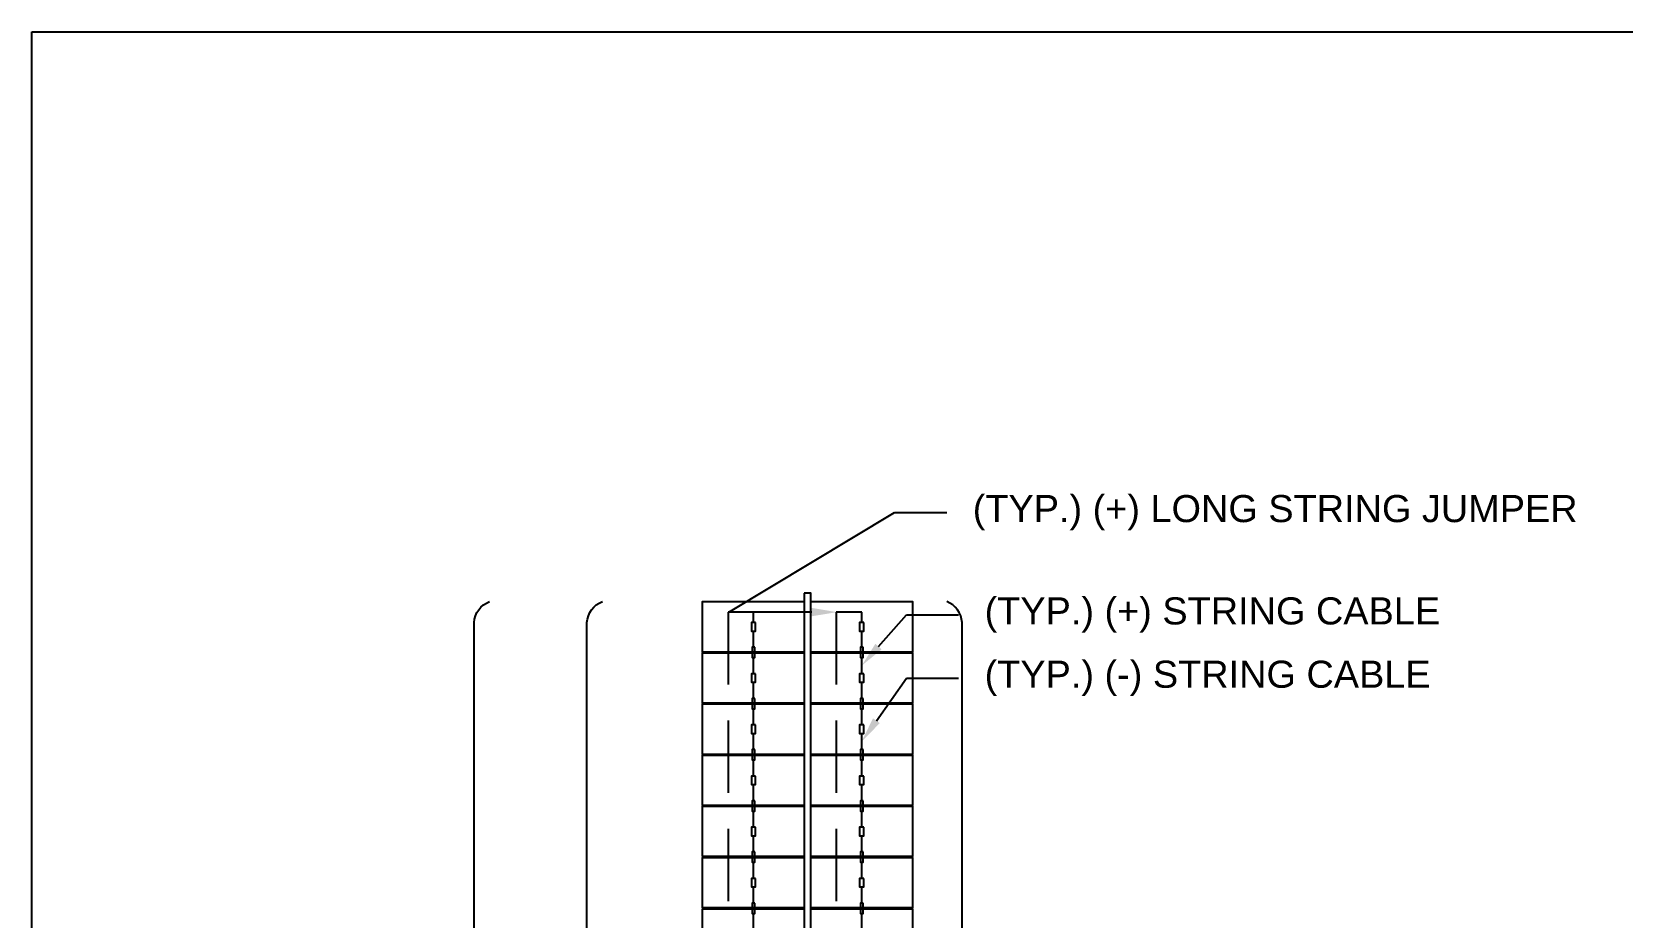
# Model space of a CAD drawing. Header units: inches. Extents: x -4 to 3761, y -12 to 63679.
# Drawn here: x 0 to 5.5, y 17.44 to 20.5 of the extents above; entities that cross this region are included whole.
import ezdxf
from ezdxf import colors
from ezdxf.entities.mleader import LeaderData, LeaderLine
from ezdxf.math import Vec2, Vec3

# ---------------------------------------------------------------- set-up
doc = ezdxf.new("R2010")
doc.units = ezdxf.units.IN
doc.header["$MEASUREMENT"] = 0
doc.linetypes.add('HIDDEN', pattern=[0.375, 0.25, -0.125])
for name, color, linetype in [('E-HARN-COMP', 8, 'Continuous'), ('E-TRNK-CABL-NEG', 170, 'HIDDEN'), ('E-TRUNK-CABLE-POS', 10, 'HIDDEN'), ('G-ANNO-TEXT', 1, 'Continuous'), ('PVcase PV Modules (full frames)', 142, 'Continuous')]:
    doc.layers.add(name, color=color, linetype=linetype)
doc.styles.add('NEI-A', font='arial.ttf')

# ---------------------------------------------------------------- blocks, each defined once
blk = doc.blocks.new('HT72-18X (2x26)')
for points in [[(50089.98, 17241.1), (50089.98, 17244.82), (50097.48, 17244.82), (50097.48, 17241.1), (50089.98, 17241.1)], [(50097.48, 17245.44), (50097.48, 17144.39), (50097.97, 17144.39), (50097.97, 17245.44), (50097.48, 17245.44)], [(50097.97, 17241.1), (50097.97, 17244.82), (50105.47, 17244.82), (50105.47, 17241.1), (50097.97, 17241.1)], [(50089.98, 17237.33), (50089.98, 17241.04), (50097.48, 17241.04), (50097.48, 17237.33), (50089.98, 17237.33)], [(50097.97, 17237.33), (50097.97, 17241.04), (50105.47, 17241.04), (50105.47, 17237.33), (50097.97, 17237.33)], [(50089.98, 17233.55), (50089.98, 17237.27), (50097.48, 17237.27), (50097.48, 17233.55), (50089.98, 17233.55)], [(50097.97, 17233.55), (50097.97, 17237.27), (50105.47, 17237.27), (50105.47, 17233.55), (50097.97, 17233.55)], [(50089.98, 17229.77), (50089.98, 17233.49), (50097.48, 17233.49), (50097.48, 17229.77), (50089.98, 17229.77)], [(50097.97, 17229.77), (50097.97, 17233.49), (50105.47, 17233.49), (50105.47, 17229.77), (50097.97, 17229.77)], [(50089.98, 17226), (50089.98, 17229.72), (50097.48, 17229.72), (50097.48, 17226), (50089.98, 17226)], [(50097.97, 17226), (50097.97, 17229.72), (50105.47, 17229.72), (50105.47, 17226), (50097.97, 17226)], [(50089.98, 17222.22), (50089.98, 17225.94), (50097.48, 17225.94), (50097.48, 17222.22), (50089.98, 17222.22)], [(50097.97, 17222.22), (50097.97, 17225.94), (50105.47, 17225.94), (50105.47, 17222.22), (50097.97, 17222.22)], [(50089.98, 17218.45), (50089.98, 17222.16), (50097.48, 17222.16), (50097.48, 17218.45), (50089.98, 17218.45)], [(50097.97, 17218.45), (50097.97, 17222.16), (50105.47, 17222.16), (50105.47, 17218.45), (50097.97, 17218.45)], [(50089.98, 17214.67), (50089.98, 17218.39), (50097.48, 17218.39), (50097.48, 17214.67), (50089.98, 17214.67)], [(50097.97, 17214.67), (50097.97, 17218.39), (50105.47, 17218.39), (50105.47, 17214.67), (50097.97, 17214.67)], [(50089.98, 17210.89), (50089.98, 17214.61), (50097.48, 17214.61), (50097.48, 17210.89), (50089.98, 17210.89)], [(50097.97, 17210.89), (50097.97, 17214.61), (50105.47, 17214.61), (50105.47, 17210.89), (50097.97, 17210.89)], [(50089.98, 17207.12), (50089.98, 17210.83), (50097.48, 17210.83), (50097.48, 17207.12), (50089.98, 17207.12)], [(50097.97, 17207.12), (50097.97, 17210.83), (50105.47, 17210.83), (50105.47, 17207.12), (50097.97, 17207.12)], [(50089.98, 17203.34), (50089.98, 17207.06), (50097.48, 17207.06), (50097.48, 17203.34), (50089.98, 17203.34)], [(50097.97, 17203.34), (50097.97, 17207.06), (50105.47, 17207.06), (50105.47, 17203.34), (50097.97, 17203.34)], [(50089.98, 17199.56), (50089.98, 17203.28), (50097.48, 17203.28), (50097.48, 17199.56), (50089.98, 17199.56)], [(50097.97, 17199.56), (50097.97, 17203.28), (50105.47, 17203.28), (50105.47, 17199.56), (50097.97, 17199.56)], [(50089.98, 17195.79), (50089.98, 17199.51), (50097.48, 17199.51), (50097.48, 17195.79), (50089.98, 17195.79)], [(50097.97, 17195.79), (50097.97, 17199.51), (50105.47, 17199.51), (50105.47, 17195.79), (50097.97, 17195.79)], [(50089.98, 17190.33), (50089.98, 17194.05), (50097.48, 17194.05), (50097.48, 17190.33), (50089.98, 17190.33)], [(50097.97, 17190.33), (50097.97, 17194.05), (50105.47, 17194.05), (50105.47, 17190.33), (50097.97, 17190.33)], [(50089.98, 17186.56), (50089.98, 17190.27), (50097.48, 17190.27), (50097.48, 17186.56), (50089.98, 17186.56)], [(50097.97, 17186.56), (50097.97, 17190.27), (50105.47, 17190.27), (50105.47, 17186.56), (50097.97, 17186.56)], [(50089.98, 17182.78), (50089.98, 17186.5), (50097.48, 17186.5), (50097.48, 17182.78), (50089.98, 17182.78)], [(50097.97, 17182.78), (50097.97, 17186.5), (50105.47, 17186.5), (50105.47, 17182.78), (50097.97, 17182.78)], [(50089.98, 17179), (50089.98, 17182.72), (50097.48, 17182.72), (50097.48, 17179), (50089.98, 17179)], [(50097.97, 17179), (50097.97, 17182.72), (50105.47, 17182.72), (50105.47, 17179), (50097.97, 17179)], [(50089.98, 17175.23), (50089.98, 17178.94), (50097.48, 17178.94), (50097.48, 17175.23), (50089.98, 17175.23)], [(50097.97, 17175.23), (50097.97, 17178.94), (50105.47, 17178.94), (50105.47, 17175.23), (50097.97, 17175.23)], [(50089.98, 17171.45), (50089.98, 17175.17), (50097.48, 17175.17), (50097.48, 17171.45), (50089.98, 17171.45)], [(50097.97, 17171.45), (50097.97, 17175.17), (50105.47, 17175.17), (50105.47, 17171.45), (50097.97, 17171.45)], [(50089.98, 17167.68), (50089.98, 17171.39), (50097.48, 17171.39), (50097.48, 17167.68), (50089.98, 17167.68)], [(50097.97, 17167.68), (50097.97, 17171.39), (50105.47, 17171.39), (50105.47, 17167.68), (50097.97, 17167.68)], [(50089.98, 17163.9), (50089.98, 17167.62), (50097.48, 17167.62), (50097.48, 17163.9), (50089.98, 17163.9)], [(50097.97, 17163.9), (50097.97, 17167.62), (50105.47, 17167.62), (50105.47, 17163.9), (50097.97, 17163.9)], [(50089.98, 17160.12), (50089.98, 17163.84), (50097.48, 17163.84), (50097.48, 17160.12), (50089.98, 17160.12)], [(50097.97, 17160.12), (50097.97, 17163.84), (50105.47, 17163.84), (50105.47, 17160.12), (50097.97, 17160.12)], [(50089.98, 17156.35), (50089.98, 17160.06), (50097.48, 17160.06), (50097.48, 17156.35), (50089.98, 17156.35)], [(50097.97, 17156.35), (50097.97, 17160.06), (50105.47, 17160.06), (50105.47, 17156.35), (50097.97, 17156.35)], [(50089.98, 17152.57), (50089.98, 17156.29), (50097.48, 17156.29), (50097.48, 17152.57), (50089.98, 17152.57)], [(50097.97, 17152.57), (50097.97, 17156.29), (50105.47, 17156.29), (50105.47, 17152.57), (50097.97, 17152.57)], [(50089.98, 17148.79), (50089.98, 17152.51), (50097.48, 17152.51), (50097.48, 17148.79), (50089.98, 17148.79)], [(50097.97, 17148.79), (50097.97, 17152.51), (50105.47, 17152.51), (50105.47, 17148.79), (50097.97, 17148.79)], [(50089.98, 17145.02), (50089.98, 17148.73), (50097.48, 17148.73), (50097.48, 17145.02), (50089.98, 17145.02)], [(50097.97, 17145.02), (50097.97, 17148.73), (50105.47, 17148.73), (50105.47, 17145.02), (50097.97, 17145.02)]]:
    blk.add_lwpolyline(points)

msp = doc.modelspace()

# ---------------------------------------------------------------- linework, layer by layer
at = {"layer": 'Defpoints', "color": 5}
msp.add_lwpolyline([(0, 20.5), (31, 20.5), (31, 0), (0, 0)], close=True, dxfattribs=at)
at = {"layer": 'E-HARN-COMP'}
for points in [[(2.5025, 18.4562), (2.4883, 18.4562), (2.4883, 18.4271), (2.5025, 18.4271)], [(2.4999, 18.371), (2.4909, 18.371), (2.4909, 18.3531), (2.4999, 18.3531)], [(2.4999, 18.3531), (2.4909, 18.3531), (2.4909, 18.3353), (2.4999, 18.3353)], [(2.5025, 18.2792), (2.4883, 18.2792), (2.4883, 18.2501), (2.5025, 18.2501)], [(2.4999, 18.194), (2.4909, 18.194), (2.4909, 18.1761), (2.4999, 18.1761)], [(2.4999, 18.1761), (2.4909, 18.1761), (2.4909, 18.1583), (2.4999, 18.1583)], [(2.5025, 18.1022), (2.4883, 18.1022), (2.4883, 18.0731), (2.5025, 18.0731)], [(2.4999, 18.0169), (2.4909, 18.0169), (2.4909, 17.9991), (2.4999, 17.9991)], [(2.4999, 17.9991), (2.4909, 17.9991), (2.4909, 17.9813), (2.4999, 17.9813)], [(2.8744, 18.0169), (2.8653, 18.0169), (2.8653, 17.9991), (2.8744, 17.9991)], [(2.8744, 17.9991), (2.8653, 17.9991), (2.8653, 17.9813), (2.8744, 17.9813)], [(2.5025, 17.9252), (2.4883, 17.9252), (2.4883, 17.896), (2.5025, 17.896)], [(2.8769, 17.9252), (2.8628, 17.9252), (2.8628, 17.896), (2.8769, 17.896)], [(2.4999, 17.8399), (2.4909, 17.8399), (2.4909, 17.8221), (2.4999, 17.8221)], [(2.4999, 17.8221), (2.4909, 17.8221), (2.4909, 17.8043), (2.4999, 17.8043)], [(2.8744, 17.8399), (2.8653, 17.8399), (2.8653, 17.8221), (2.8744, 17.8221)], [(2.8744, 17.8221), (2.8653, 17.8221), (2.8653, 17.8043), (2.8744, 17.8043)], [(2.5025, 17.7482), (2.4883, 17.7482), (2.4883, 17.719), (2.5025, 17.719)], [(2.8769, 17.7482), (2.8628, 17.7482), (2.8628, 17.719), (2.8769, 17.719)], [(2.4999, 17.6629), (2.4909, 17.6629), (2.4909, 17.6451), (2.4999, 17.6451)], [(2.8744, 17.6629), (2.8653, 17.6629), (2.8653, 17.6451), (2.8744, 17.6451)], [(2.4999, 17.6451), (2.4909, 17.6451), (2.4909, 17.6273), (2.4999, 17.6273)], [(2.8744, 17.6451), (2.8653, 17.6451), (2.8653, 17.6273), (2.8744, 17.6273)], [(2.5025, 17.5711), (2.4883, 17.5711), (2.4883, 17.542), (2.5025, 17.542)], [(2.8769, 17.5711), (2.8628, 17.5711), (2.8628, 17.542), (2.8769, 17.542)], [(2.4999, 17.4859), (2.4909, 17.4859), (2.4909, 17.4681), (2.4999, 17.4681)], [(2.4999, 17.4681), (2.4909, 17.4681), (2.4909, 17.4503), (2.4999, 17.4503)], [(2.8744, 17.4859), (2.8653, 17.4859), (2.8653, 17.4681), (2.8744, 17.4681)], [(2.8744, 17.4681), (2.8653, 17.4681), (2.8653, 17.4503), (2.8744, 17.4503)]]:
    msp.add_lwpolyline(points, close=True, dxfattribs=at)
at = {"layer": 'E-TRNK-CABL-NEG'}
for points in [[(2.4954, 18.371), (2.4954, 18.4271)], [(2.4954, 18.194), (2.4954, 18.2501)], [(2.4954, 18.0169), (2.4954, 18.0731)], [(2.4954, 17.8399), (2.4954, 17.896)], [(2.8699, 17.8399), (2.8699, 17.896)], [(2.4954, 17.6629), (2.4954, 17.719)], [(2.8699, 17.6629), (2.8699, 17.719)], [(2.4954, 17.4859), (2.4954, 17.542)], [(2.8699, 17.4859), (2.8699, 17.542)]]:
    msp.add_lwpolyline(points, dxfattribs=at)
at = {"layer": 'E-TRUNK-CABLE-POS'}
for points in [[(2.4954, 18.4562), (2.4954, 18.4925), (2.4076, 18.4925), (2.4076, 13.9007), (2.3197, 13.9007)], [(2.4954, 18.2792), (2.4954, 18.3353)], [(2.4954, 18.1022), (2.4954, 18.1583)], [(2.4954, 17.9252), (2.4954, 17.9813)], [(2.8699, 17.9252), (2.8699, 17.9813)], [(2.4954, 17.7482), (2.4954, 17.8043)], [(2.8699, 17.7482), (2.8699, 17.8043)], [(2.4954, 17.5711), (2.4954, 17.6273)], [(2.8699, 17.5711), (2.8699, 17.6273)], [(2.4954, 17.3941), (2.4954, 17.4503)], [(2.8699, 17.3941), (2.8699, 17.4503)]]:
    msp.add_lwpolyline(points, dxfattribs=at)
at = {"layer": 'G-ANNO-TEXT', "flags": 128}
for points in [[(1.583, 13.8505, -0.298343), (1.5297, 13.9228), (1.5297, 16.1173, 0.298343), (1.4764, 16.1896, 0.298343), (1.5297, 16.2619), (1.5297, 18.4565, -0.298343), (1.583, 18.5288)], [(1.5297, 18.4565, -0.298343), (1.583, 18.5288)], [(1.9731, 13.8505, -0.298343), (1.9198, 13.9228), (1.9198, 16.1173, 0.298343), (1.8665, 16.1896, 0.298343), (1.9198, 16.2619), (1.9198, 18.4565, -0.298343), (1.9731, 18.5288)], [(3.1637, 13.8505, 0.298343), (3.217, 13.9228), (3.217, 16.1173, -0.298343), (3.2703, 16.1896, -0.298343), (3.217, 16.2619), (3.217, 18.4565, 0.298343), (3.1637, 18.5288)]]:
    msp.add_lwpolyline(points, format="xyb", dxfattribs=at)

# ---------------------------------------------------------------- next in the draw order: leaders
at = {"layer": 'G-ANNO-TEXT'}
ml = msp.add_multileader_mtext('Standard', dxfattribs=at)
ml.set_content('(TYP.) (+) STRING CABLE', color=256, style='NEI-A')
ml.set_leader_properties()
ml.build(insert=Vec2(0, 0))
ml.multileader.update_dxf_attribs({"dogleg_length": 0.36, "arrow_head_size": 0.0879})
ctx = ml.context
ctx.base_point, ctx.char_height, ctx.arrow_head_size, ctx.landing_gap_size, ctx.plane_origin = Vec3(3.2048, 18.4829, -0.0895), 0.09375, 0.0879, 0.09, Vec3(28.1208, -4.9561, -0.0895)
notes = []
notes.append((ctx, [(0, (1, 1, 0), (3.0247, 18.4829, -0.0895), (1, 0), 0.1801, [(1, [(2.8699, 18.3073, -0.0895)], 0, [])])]))
ctx.mtext.insert, ctx.mtext.width, ctx.mtext.flow_direction = Vec3(3.2949, 18.5435, -0.0895), 1.569363, 5
ctx.mtext.has_bg_fill, ctx.mtext.bg_color, ctx.mtext.bg_scale_factor, ctx.mtext.bg_transparency, ctx.mtext.use_window_bg_color = 1, -1073741824, 1.5, 0, 1
for ctx, leaders in notes:
    for number, flags, end, landing, length, lines in leaders:
        leader = LeaderData()
        leader.index, (leader.has_last_leader_line, leader.has_dogleg_vector, leader.attachment_direction) = number, flags
        leader.last_leader_point, leader.dogleg_vector, leader.dogleg_length = Vec3(end), Vec3(landing), length
        for number, points, colour, breaks in lines:
            line = LeaderLine()
            line.index, line.vertices, line.color, line.breaks = number, Vec3.list(points), colors.encode_raw_color(colour), breaks
            leader.lines.append(line)
        ctx.leaders.append(leader)

# ---------------------------------------------------------------- next in the draw order: linework, layer by layer
at = {"layer": 'E-HARN-COMP'}
msp.add_lwpolyline([(2.8769, 18.4562), (2.8628, 18.4562), (2.8628, 18.4271), (2.8769, 18.4271)], close=True, dxfattribs=at)

# ---------------------------------------------------------------- next in the draw order: leaders
at = {"layer": 'G-ANNO-TEXT'}
ml = msp.add_multileader_mtext('Standard', dxfattribs=at)
ml.set_content('(TYP.) (-) STRING CABLE', color=256, style='NEI-A')
ml.set_leader_properties()
ml.build(insert=Vec2(0, 0))
ml.multileader.update_dxf_attribs({"dogleg_length": 0.36, "arrow_head_size": 0.0879})
ctx = ml.context
ctx.base_point, ctx.char_height, ctx.arrow_head_size, ctx.landing_gap_size, ctx.plane_origin = Vec3(3.2048, 18.2638, -0.0895), 0.09375, 0.0879, 0.09, Vec3(28.1208, -5.1751, -0.0895)
notes = []
notes.append((ctx, [(0, (1, 1, 0), (3.0247, 18.2638, -0.0895), (1, 0), 0.1801, [(1, [(2.8699, 18.045, -0.0895)], 0, [])])]))
ctx.mtext.insert, ctx.mtext.width, ctx.mtext.flow_direction = Vec3(3.2949, 18.3245, -0.0895), 1.569363, 5
ctx.mtext.has_bg_fill, ctx.mtext.bg_color, ctx.mtext.bg_scale_factor, ctx.mtext.bg_transparency, ctx.mtext.use_window_bg_color = 1, -1073741824, 1.5, 0, 1
for ctx, leaders in notes:
    for number, flags, end, landing, length, lines in leaders:
        leader = LeaderData()
        leader.index, (leader.has_last_leader_line, leader.has_dogleg_vector, leader.attachment_direction) = number, flags
        leader.last_leader_point, leader.dogleg_vector, leader.dogleg_length = Vec3(end), Vec3(landing), length
        for number, points, colour, breaks in lines:
            line = LeaderLine()
            line.index, line.vertices, line.color, line.breaks = number, Vec3.list(points), colors.encode_raw_color(colour), breaks
            leader.lines.append(line)
        ctx.leaders.append(leader)

# ---------------------------------------------------------------- next in the draw order: linework, layer by layer
at = {"layer": 'E-HARN-COMP'}
for points in [[(2.8744, 18.371), (2.8653, 18.371), (2.8653, 18.3531), (2.8744, 18.3531)], [(2.8744, 18.3531), (2.8653, 18.3531), (2.8653, 18.3353), (2.8744, 18.3353)], [(2.8769, 18.2792), (2.8628, 18.2792), (2.8628, 18.2501), (2.8769, 18.2501)], [(2.8744, 18.194), (2.8653, 18.194), (2.8653, 18.1761), (2.8744, 18.1761)], [(2.8744, 18.1761), (2.8653, 18.1761), (2.8653, 18.1583), (2.8744, 18.1583)], [(2.8769, 18.1022), (2.8628, 18.1022), (2.8628, 18.0731), (2.8769, 18.0731)]]:
    msp.add_lwpolyline(points, close=True, dxfattribs=at)
at = {"layer": 'E-TRNK-CABL-NEG'}
for points in [[(2.8699, 18.371), (2.8699, 18.4271)], [(2.8699, 18.194), (2.8699, 18.2501)], [(2.8699, 18.0169), (2.8699, 18.0731)]]:
    msp.add_lwpolyline(points, dxfattribs=at)
at = {"layer": 'E-TRUNK-CABLE-POS'}
for points in [[(2.8699, 18.4562), (2.8699, 18.4925), (2.782, 18.4925), (2.782, 13.8751), (2.3197, 13.8751)], [(2.8699, 18.2792), (2.8699, 18.3353)], [(2.8699, 18.1022), (2.8699, 18.1583)]]:
    msp.add_lwpolyline(points, dxfattribs=at)

# ---------------------------------------------------------------- next in the draw order: block references
at = {"layer": 'PVcase PV Modules (full frames)', "color": 156, "true_color": 0x004e68, "xscale": 0.046875, "yscale": 0.046875, "zscale": 0.046875}
msp.add_blockref('HT72-18X (2x26)', (-2345.6482, -789.8222), dxfattribs=at)

# ---------------------------------------------------------------- next in the draw order: leaders
at = {"layer": 'G-ANNO-TEXT'}
ml = msp.add_multileader_mtext('Standard', dxfattribs=at)
ml.set_content('(TYP.) (+) LONG STRING JUMPER', color=256, style='NEI-A')
ml.set_leader_properties()
ml.build(insert=Vec2(0, 0))
ml.multileader.update_dxf_attribs({"dogleg_length": 0.36, "arrow_head_size": 0.0879})
ctx = ml.context
ctx.base_point, ctx.char_height, ctx.arrow_head_size, ctx.landing_gap_size, ctx.plane_origin = Vec3(3.1638, 18.8368, -0.0895), 0.09375, 0.0879, 0.09, Vec3(28.0798, -4.4329, -0.0895)
notes = []
notes.append((ctx, [(0, (1, 1, 0), (2.9837, 18.8368, -0.0895), (1, 0), 0.1801, [(0, [(2.7849, 18.4925, -0.0895), (2.4105, 18.4925, -0.0895)], 0, [])])]))
ctx.mtext.insert, ctx.mtext.width, ctx.mtext.flow_direction = Vec3(3.2538, 18.8975, -0.0895), 2.091256, 5
ctx.mtext.has_bg_fill, ctx.mtext.bg_color, ctx.mtext.bg_scale_factor, ctx.mtext.bg_transparency, ctx.mtext.use_window_bg_color = 1, -1073741824, 1.5, 0, 1
for ctx, leaders in notes:
    for number, flags, end, landing, length, lines in leaders:
        leader = LeaderData()
        leader.index, (leader.has_last_leader_line, leader.has_dogleg_vector, leader.attachment_direction) = number, flags
        leader.last_leader_point, leader.dogleg_vector, leader.dogleg_length = Vec3(end), Vec3(landing), length
        for number, points, colour, breaks in lines:
            line = LeaderLine()
            line.index, line.vertices, line.color, line.breaks = number, Vec3.list(points), colors.encode_raw_color(colour), breaks
            leader.lines.append(line)
        ctx.leaders.append(leader)

doc.saveas('drawing.dxf')
